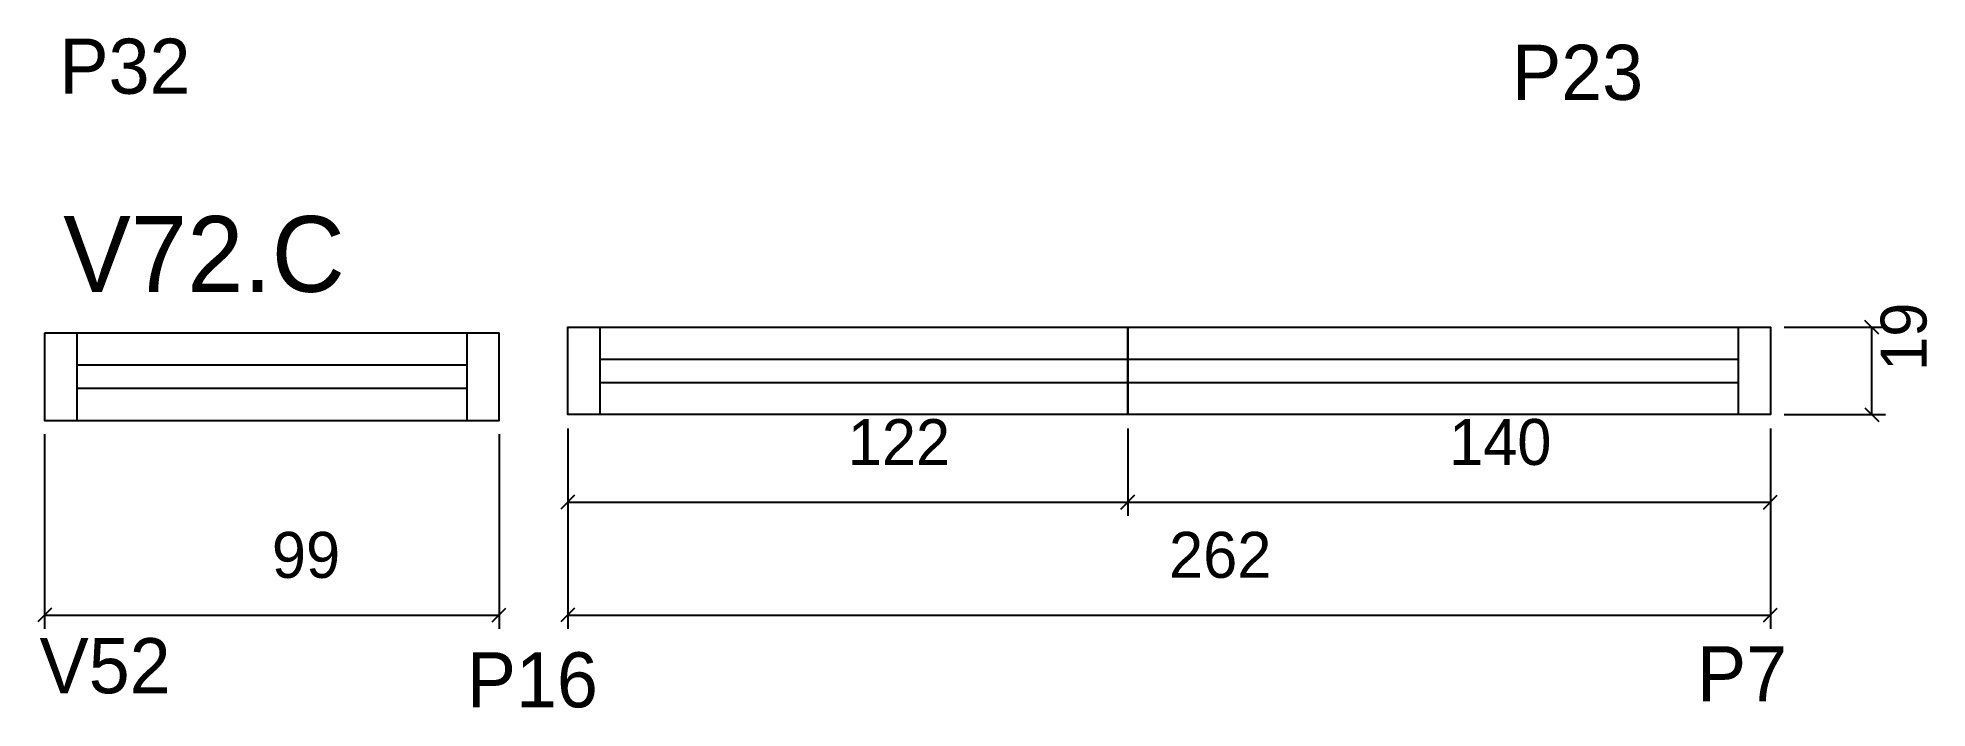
# Model space of a CAD drawing. Header units: metres. Extents: x 5009 to 5421, y -1144 to -998.
import ezdxf

# ---------------------------------------------------------------- set-up
doc = ezdxf.new("R2010")
doc.units = ezdxf.units.M
for name, color, linetype in [('5', 7, 'Continuous'), ('COTA', 7, 'Continuous'), ('NOMENCLATURA', 7, 'Continuous'), ('Painéis', 7, 'Continuous'), ('SARR_2.2x7', 7, 'Continuous')]:
    doc.layers.add(name, color=color, linetype=linetype)

msp = doc.modelspace()

# ---------------------------------------------------------------- linework, layer by layer
at = {"layer": 'COTA', "color": 4, "lineweight": 25}
for p, q in [((5389.45, -1061.12), (5411.57, -1061.12)), ((5408.57, -1080.12), (5408.57, -1061.12)), ((5389.45, -1080.12), (5411.57, -1080.12)), ((5010.5, -1084.38), (5010.5, -1126.75)), ((5109.5, -1084.38), (5109.5, -1126.75)), ((5124.45, -1083.12), (5124.45, -1102.17)), ((5124.45, -1083.12), (5124.45, -1126.75)), ((5246.45, -1083.12), (5246.45, -1102.17)), ((5246.45, -1083.12), (5246.45, -1102.17)), ((5386.45, -1083.12), (5386.45, -1102.17)), ((5386.45, -1083.12), (5386.45, -1126.75)), ((5124.45, -1099.17), (5246.45, -1099.17)), ((5246.45, -1099.17), (5386.45, -1099.17)), ((5010.5, -1123.75), (5109.5, -1123.75)), ((5124.45, -1123.75), (5386.45, -1123.75))]:
    msp.add_line(p, q, dxfattribs=at)
at = {"layer": 'COTA', "color": 0, "lineweight": 25}
for p, q in [((5410.07, -1062.62), (5407.07, -1059.62)), ((5407.07, -1078.62), (5410.07, -1081.62)), ((5125.95, -1097.67), (5122.95, -1100.67)), ((5244.95, -1100.67), (5247.95, -1097.67)), ((5247.95, -1097.67), (5244.95, -1100.67)), ((5384.95, -1100.67), (5387.95, -1097.67)), ((5012, -1122.25), (5009, -1125.25)), ((5108, -1125.25), (5111, -1122.25)), ((5125.95, -1122.25), (5122.95, -1125.25)), ((5384.95, -1125.25), (5387.95, -1122.25))]:
    msp.add_line(p, q, dxfattribs=at)
at = {"layer": 'Painéis', "color": 200, "lineweight": 25}
for points in [[(5246.45, -1080.12), (5124.45, -1080.12), (5124.45, -1061.12), (5246.45, -1061.12)], [(5246.45, -1061.12), (5386.45, -1061.12), (5386.45, -1080.12), (5246.45, -1080.12)]]:
    msp.add_lwpolyline(points, close=True, dxfattribs=at)
msp.add_lwpolyline([(5010.5, -1062.38), (5010.5, -1081.38), (5109.5, -1081.38), (5109.5, -1062.38), (5010.5, -1062.38)], dxfattribs=at)
at = {"layer": 'SARR_2.2x7', "color": 40, "lineweight": 25}
for p, q in [((5131.45, -1061.12), (5131.45, -1080.12)), ((5379.45, -1061.12), (5379.45, -1080.12)), ((5017.5, -1062.38), (5017.5, -1081.38)), ((5102.5, -1062.38), (5102.5, -1081.38)), ((5102.5, -1069.38), (5017.5, -1069.38)), ((5246.45, -1068.12), (5131.45, -1068.12)), ((5379.45, -1068.12), (5246.45, -1068.12)), ((5131.45, -1073.12), (5246.45, -1073.12)), ((5246.45, -1073.12), (5379.45, -1073.12)), ((5017.5, -1074.38), (5102.5, -1074.38))]:
    msp.add_line(p, q, dxfattribs=at)

# ---------------------------------------------------------------- texts
at = {"layer": '5', "color": 5, "lineweight": 25}
for s, p in [('P32', (5013.72, -1010.28)), ('P23', (5330.19, -1011.62)), ('V52', (5009.39, -1140.78)), ('P16', (5102.47, -1143.85)), ('P7', (5370.47, -1142.53))]:
    msp.add_text(s, height=12, rotation=360, dxfattribs=at).set_placement(p)
at = {"layer": 'COTA', "color": 240, "lineweight": 25}
msp.add_text('19', height=10, rotation=90, dxfattribs=at).set_placement((5420.48, -1070.62))
for s, p in [('122', (5185.45, -1091.11)), ('140', (5316.45, -1091.07)), ('99', (5060, -1115.66)), ('262', (5255.45, -1115.65))]:
    msp.add_text(s, height=10, dxfattribs=at).set_placement(p)
at = {"layer": 'NOMENCLATURA', "color": 7, "lineweight": 25}
msp.add_text('V72.C', height=16.5, dxfattribs=at).set_placement((5014.56, -1053.4))

doc.saveas('drawing.dxf')
